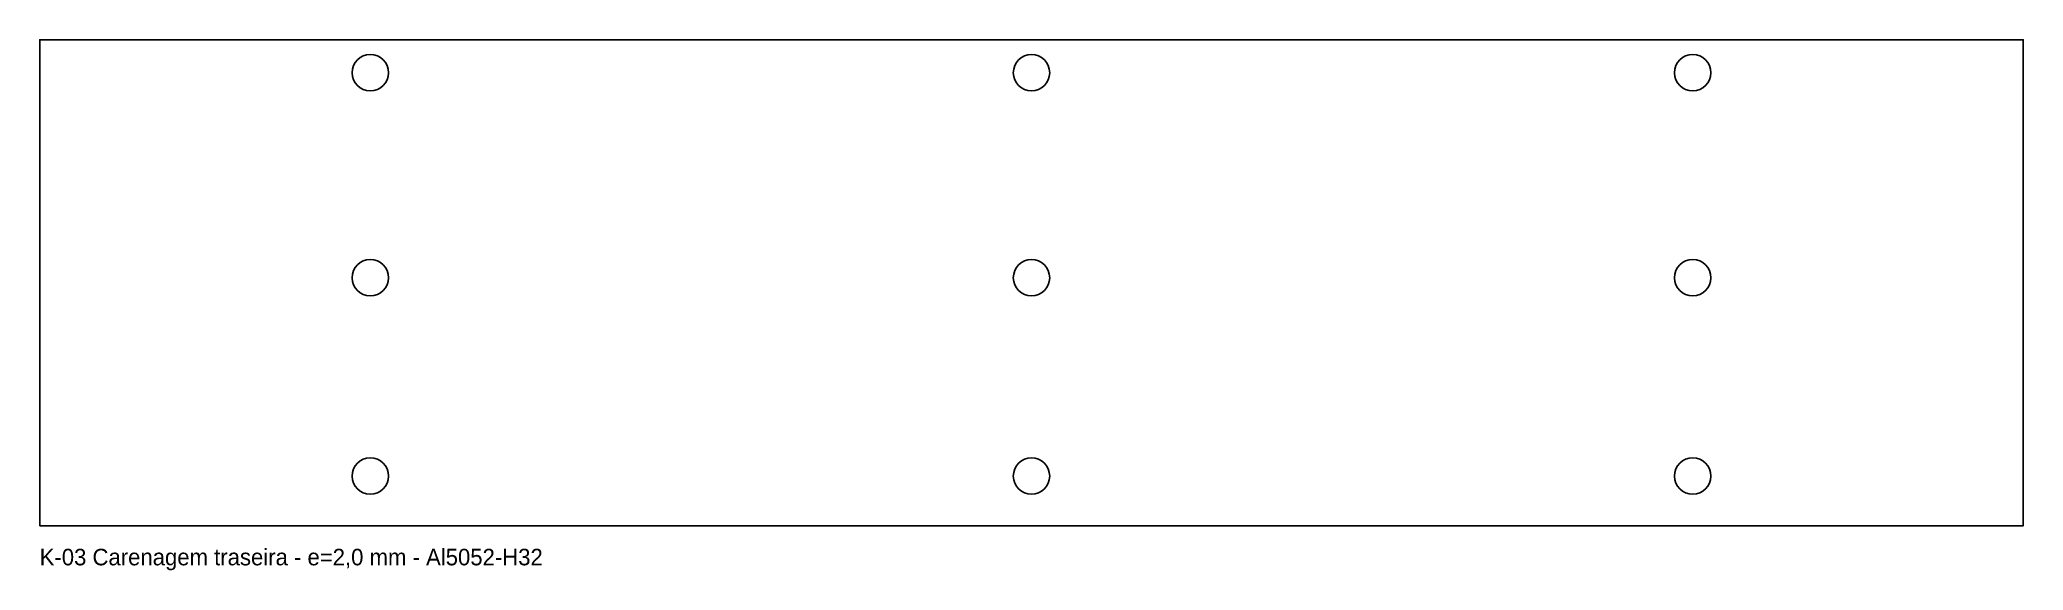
# Model space of a CAD drawing. Header units: millimetres. Extents: x 0 to 600, y -14 to 147.
import ezdxf

# ---------------------------------------------------------------- set-up
doc = ezdxf.new("R2010")
doc.units = ezdxf.units.MM

msp = doc.modelspace()

# ---------------------------------------------------------------- linework, layer by layer
at = {"layer": 'CORTE'}
msp.add_lwpolyline([(0, 0), (600, 0), (600, 147), (0, 147)], close=True, dxfattribs=at)
at = {"layer": 'FUROS'}
for centre in [(100, 137), (300, 137), (500, 137), (100, 75), (300, 75), (500, 75), (100, 15), (300, 15), (500, 15)]:
    msp.add_circle(centre, 5.5, dxfattribs=at)

# ---------------------------------------------------------------- texts
at = {"layer": 'GRAVAR-NAO'}
msp.add_text('K-03 Carenagem traseira - e=2,0 mm - Al5052-H32', height=5, dxfattribs=at).set_placement((0, -12))

doc.saveas('drawing.dxf')
